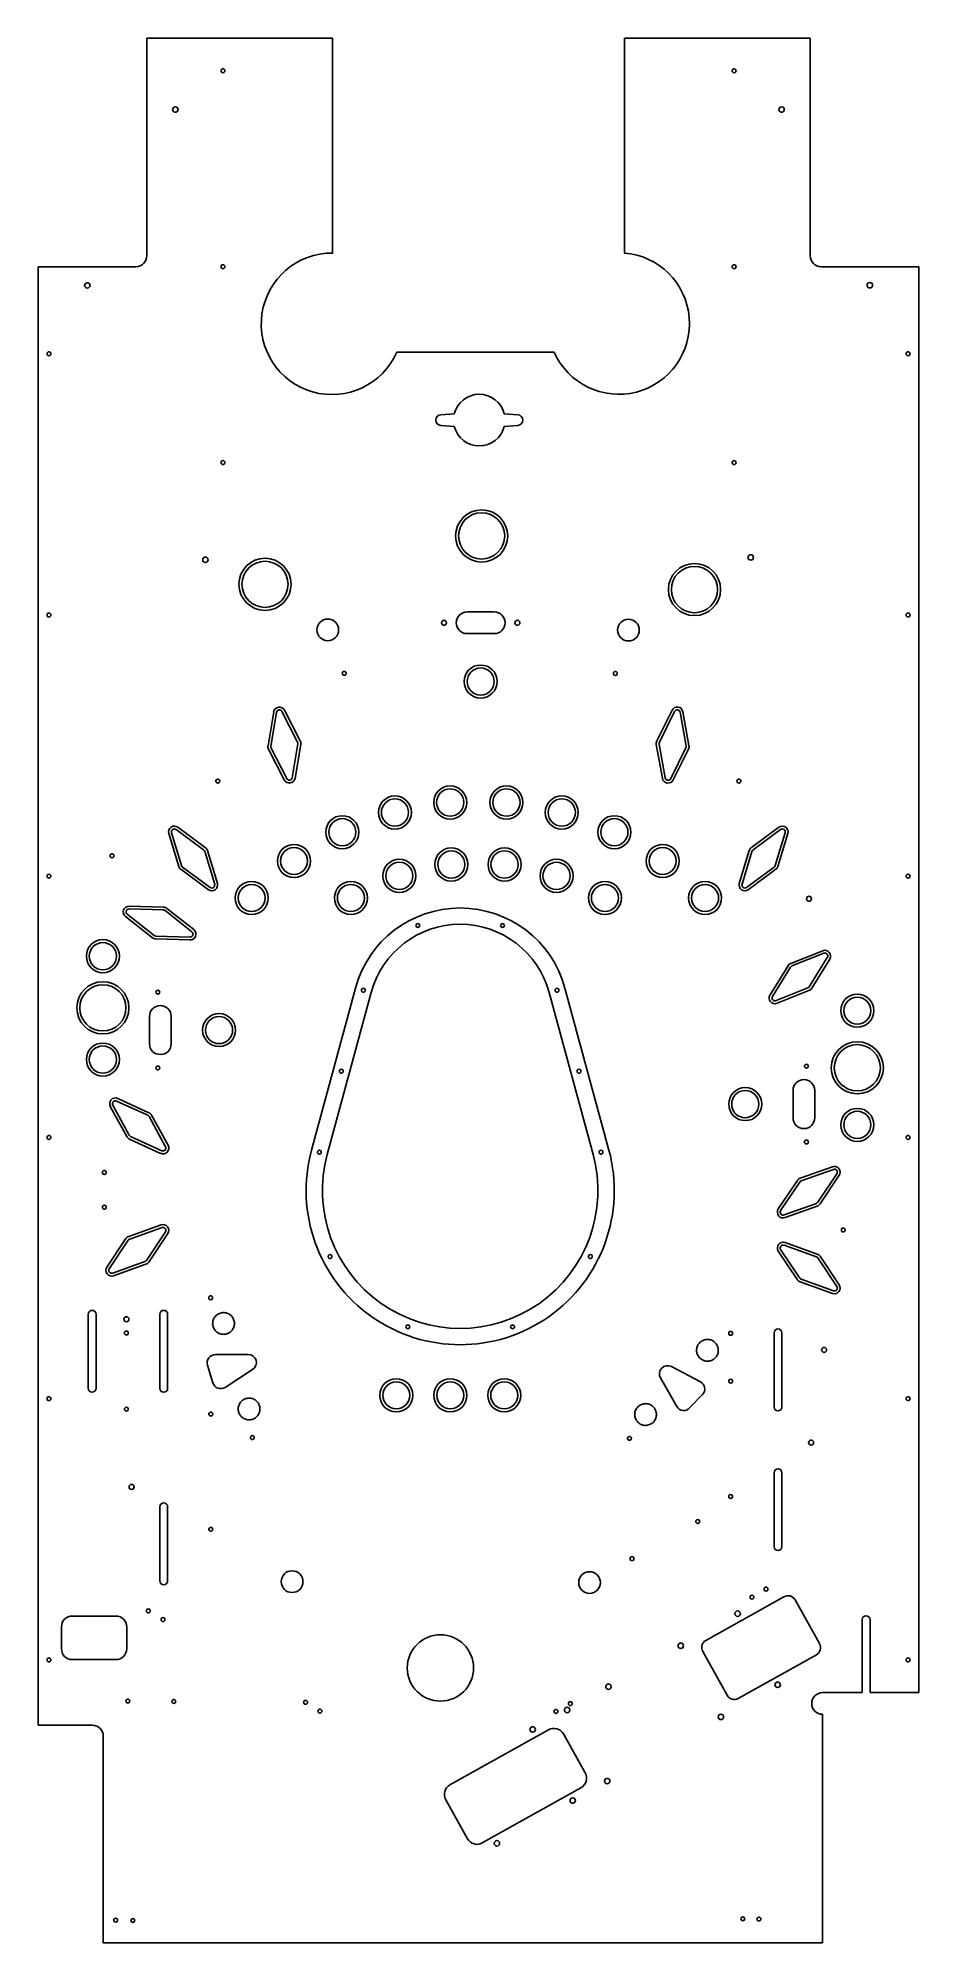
# Model space of a CAD drawing. Extents: x 0 to 20.2, y 0 to 43.8.
import ezdxf

# ---------------------------------------------------------------- set-up
doc = ezdxf.new("R2010")
doc.units = 0
doc.header["$MEASUREMENT"] = 0
doc.layers.add('DF250', color=3, linetype='CONTINUOUS')
doc.layers.add('DF500', color=5, linetype='CONTINUOUS')

msp = doc.modelspace()

# ---------------------------------------------------------------- linework, layer by layer
at = {"layer": 'DF250', "color": 3, "linetype": 'CONTINUOUS'}
for p, q in [((5.287, 27.497), (5.417, 28.274)), ((5.665, 28.313), (6.024, 27.611)), ((14.224, 27.607), (14.575, 28.312)), ((14.824, 28.277), (14.964, 27.502)), ((5.659, 26.714), (5.299, 27.415)), ((6.037, 27.529), (5.907, 26.752)), ((14.353, 26.749), (14.213, 27.524)), ((14.952, 27.419), (14.602, 26.713)), ((3.235, 24.726), (3.006, 25.48)), ((3.211, 25.625), (3.845, 25.157)), ((16.398, 25.156), (17.031, 25.625)), ((17.237, 25.48), (17.008, 24.726)), ((3.893, 25.089), (4.122, 24.335)), ((16.12, 24.335), (16.35, 25.088)), ((3.916, 24.19), (3.283, 24.658)), ((16.96, 24.658), (16.326, 24.19)), ((2.094, 23.812), (2.881, 23.79)), ((2.96, 23.761), (3.578, 23.273)), ((2.627, 23.088), (2.008, 23.576)), ((3.492, 23.037), (2.705, 23.059)), ((17.305, 22.498), (18.038, 22.789)), ((16.827, 21.775), (17.242, 22.445)), ((18.199, 22.596), (17.785, 21.926)), ((6.286, 18.209), (7.296, 21.929)), ((12.112, 21.929), (13.122, 18.209)), ((17.721, 21.873), (16.989, 21.582)), ((1.833, 19.396), (2.549, 19.067)), ((2.04, 18.521), (1.661, 19.212)), ((2.61, 19.011), (2.989, 18.32)), ((2.817, 18.135), (2.101, 18.464)), ((17.017, 16.857), (17.455, 17.512)), ((17.521, 17.563), (18.263, 17.828)), ((18.417, 17.63), (17.98, 16.975)), ((17.914, 16.923), (17.172, 16.659)), ((2.086, 16.227), (2.828, 16.492)), ((2.983, 16.293), (2.545, 15.638)), ((1.583, 15.52), (2.02, 16.176)), ((17.455, 15.233), (17.017, 15.888)), ((17.172, 16.086), (17.914, 15.821)), ((17.98, 15.77), (18.417, 15.115)), ((2.479, 15.587), (1.737, 15.322)), ((18.263, 14.917), (17.521, 15.182))]:
    msp.add_line(p, q, dxfattribs=at)
for centre, radius in [((10.197, 32.315), 0.599), ((5.217, 31.204), 0.599), ((15.09, 31.084), 0.599), ((10.174, 28.971), 0.38), ((8.204, 25.963), 0.38), ((9.475, 26.193), 0.38), ((10.767, 26.193), 0.38), ((12.039, 25.963), 0.38), ((6.994, 25.51), 0.38), ((13.249, 25.51), 0.38), ((5.884, 24.849), 0.38), ((9.5, 24.769), 0.38), ((10.724, 24.769), 0.38), ((14.359, 24.849), 0.38), ((8.305, 24.509), 0.38), ((11.919, 24.508), 0.38), ((4.91, 24), 0.38), ((7.192, 24), 0.38), ((13.032, 24), 0.38), ((15.333, 24), 0.38), ((1.49, 22.663), 0.38), ((1.49, 21.476), 0.599), ((18.833, 21.412), 0.38), ((4.161, 20.966), 0.38), ((1.49, 20.289), 0.38), ((18.833, 20.1), 0.599), ((16.257, 19.266), 0.38), ((18.833, 18.788), 0.38), ((8.236, 12.577), 0.38), ((9.477, 12.577), 0.38), ((10.717, 12.577), 0.38)]:
    msp.add_circle(centre, radius, dxfattribs=at)
for centre, radius, start, end in [((5.547, 28.252), 0.133, 27.1223, 170.5068), ((14.693, 28.254), 0.133, 10.2254, 153.6099), ((5.907, 27.551), 0.133, -9.493, 27.1221), ((14.343, 27.548), 0.133, 153.6101, -169.7748), ((5.417, 27.475), 0.133, 170.507, -152.8779), ((14.833, 27.478), 0.133, -26.3899, 10.2252), ((5.777, 26.774), 0.133, -152.8777, -9.4933), ((14.483, 26.772), 0.133, -169.7746, -26.3902), ((3.133, 25.519), 0.133, 53.5197, -163.0958), ((17.11, 25.518), 0.133, -16.9057, 126.4788), ((3.766, 25.05), 0.133, 16.9044, 53.5195), ((16.476, 25.05), 0.133, 126.479, 163.0941), ((3.362, 24.765), 0.133, -163.0956, -126.4805), ((16.881, 24.765), 0.133, -53.521, -16.9059), ((3.995, 24.296), 0.133, -126.4803, 16.9041), ((16.247, 24.296), 0.133, 163.0944, -53.5213), ((2.09, 23.68), 0.133, 88.3524, -128.2631), ((2.878, 23.657), 0.133, 51.7371, 88.3522), ((9.704, 21.275), 2.495, 15.1959, 164.8041), ((3.496, 23.169), 0.133, -91.6476, 51.7368), ((2.709, 23.192), 0.133, -128.2629, -91.6478), ((18.087, 22.666), 0.133, -31.7369, 111.6476), ((17.354, 22.375), 0.133, 111.6478, 148.2629), ((17.672, 21.996), 0.133, -68.3522, -31.7371), ((16.94, 21.705), 0.133, 148.2632, -68.3524), ((1.778, 19.275), 0.133, 65.3524, -151.2631), ((2.494, 18.947), 0.133, 28.7371, 65.3522), ((2.156, 18.585), 0.133, -151.2629, -114.6478), ((2.872, 18.256), 0.133, -114.6476, 28.7368), ((9.704, 17.281), 3.542, 164.8041, 15.1959), ((17.565, 17.439), 0.133, 109.6478, 146.2629), ((18.307, 17.703), 0.133, -33.7369, 109.6476), ((17.128, 16.783), 0.133, 146.2632, -70.3524), ((17.87, 17.048), 0.133, -70.3522, -33.7371), ((2.13, 16.102), 0.133, 109.6478, 146.2629), ((2.872, 16.367), 0.133, -33.7369, 109.6476), ((17.128, 15.962), 0.133, 70.3524, -146.2631), ((17.87, 15.697), 0.133, 33.7371, 70.3522), ((1.693, 15.447), 0.133, 146.2632, -70.3524), ((2.435, 15.712), 0.133, -70.3522, -33.7371), ((17.565, 15.306), 0.133, -146.2629, -109.6478), ((18.307, 15.041), 0.133, -109.6476, 33.7368)]:
    msp.add_arc(centre, radius, start, end, dxfattribs=at)
at = {"layer": 'DF500', "color": 5, "linetype": 'CONTINUOUS'}
for p, q in [((2.5, 43.75), (6.772, 43.75)), ((2.5, 43.75), (2.5, 38.75)), ((6.772, 38.812), (6.772, 43.75)), ((17.75, 43.75), (13.478, 43.75)), ((13.478, 38.815), (13.478, 43.75)), ((17.75, 43.75), (17.75, 38.75)), ((2.25, 38.5), (0, 38.5)), ((0, 38.5), (0, 5)), ((18, 38.5), (20.25, 38.5)), ((20.25, 38.5), (20.25, 5.75)), ((8.245, 36.538), (11.864, 36.538)), ((9.259, 35.1), (9.567, 35.122)), ((10.718, 35.122), (11.027, 35.1)), ((9.259, 34.851), (9.567, 34.829)), ((11.027, 34.851), (10.718, 34.829)), ((9.863, 30.571), (10.488, 30.571)), ((10.488, 30.071), (9.863, 30.071)), ((5.351, 27.486), (5.481, 28.263)), ((5.607, 28.283), (5.967, 27.582)), ((14.283, 27.578), (14.633, 28.284)), ((14.76, 28.266), (14.9, 27.49)), ((5.717, 26.743), (5.357, 27.444)), ((5.973, 27.54), (5.843, 26.763)), ((14.417, 26.76), (14.277, 27.536)), ((14.894, 27.448), (14.543, 26.742)), ((3.297, 24.745), (3.068, 25.499)), ((3.173, 25.573), (3.806, 25.104)), ((16.436, 25.104), (17.07, 25.573)), ((17.175, 25.499), (16.945, 24.745)), ((3.831, 25.07), (4.06, 24.316)), ((16.183, 24.316), (16.412, 25.07)), ((3.955, 24.242), (3.322, 24.71)), ((16.921, 24.71), (16.287, 24.242)), ((2.667, 23.139), (2.048, 23.627)), ((2.092, 23.747), (2.88, 23.725)), ((2.919, 23.71), (3.538, 23.222)), ((3.494, 23.102), (2.707, 23.124)), ((16.882, 21.741), (17.297, 22.411)), ((17.329, 22.438), (18.062, 22.729)), ((18.144, 22.63), (17.73, 21.96)), ((17.697, 21.933), (16.965, 21.642)), ((6.648, 18.111), (7.658, 21.831)), ((11.75, 21.831), (12.76, 18.111)), ((2.561, 20.654), (2.561, 21.279)), ((3.061, 21.279), (3.061, 20.654)), ((1.806, 19.337), (2.522, 19.008)), ((17.356, 18.954), (17.356, 19.579)), ((17.856, 19.579), (17.856, 18.954)), ((2.097, 18.552), (1.718, 19.243)), ((2.553, 18.979), (2.932, 18.288)), ((2.844, 18.195), (2.128, 18.523)), ((17.542, 17.502), (18.284, 17.767)), ((18.363, 17.666), (17.926, 17.011)), ((17.071, 16.821), (17.509, 17.476)), ((17.892, 16.985), (17.15, 16.72)), ((2.108, 16.166), (2.85, 16.431)), ((2.929, 16.33), (2.491, 15.674)), ((1.637, 15.484), (2.074, 16.14)), ((17.509, 15.269), (17.071, 15.924)), ((17.15, 16.025), (17.892, 15.76)), ((2.458, 15.648), (1.716, 15.383)), ((17.926, 15.734), (18.363, 15.079)), ((18.284, 14.978), (17.542, 15.243)), ((1.153, 14.439), (1.153, 12.739)), ((1.333, 12.739), (1.333, 14.439)), ((2.799, 14.439), (2.799, 12.739)), ((2.979, 12.739), (2.979, 14.439)), ((16.92, 14.011), (16.92, 12.311)), ((17.1, 12.311), (17.1, 14.011)), ((4.019, 12.863), (3.898, 13.27)), ((4.83, 13.515), (4.076, 13.511)), ((4.933, 13.169), (4.301, 12.759)), ((14.558, 13.239), (15.226, 12.889)), ((14.308, 12.979), (14.681, 12.324)), ((15.274, 12.593), (14.979, 12.287)), ((16.92, 10.8), (16.92, 9.1)), ((17.1, 9.1), (17.1, 10.8)), ((2.799, 10.017), (2.799, 8.317)), ((2.979, 8.317), (2.979, 10.017)), ((17.146, 7.952), (15.352, 6.949)), ((17.964, 6.873), (17.401, 7.88)), ((0.788, 7.508), (1.787, 7.508)), ((0.538, 6.758), (0.538, 7.258)), ((2.037, 7.258), (2.037, 6.758)), ((18.945, 7.425), (18.945, 5.75)), ((19.125, 5.75), (19.125, 7.425)), ((15.28, 6.694), (15.843, 5.687)), ((16.098, 5.614), (17.892, 6.617)), ((1.787, 6.508), (0.788, 6.508)), ((18.035, 5.75), (18.945, 5.75)), ((19.125, 5.75), (20.25, 5.75)), ((18.035, 5.25), (18.035, 0)), ((1.25, 5), (0, 5)), ((11.736, 4.896), (9.467, 3.628)), ((1.5, 0), (1.5, 4.75)), ((12.577, 3.904), (12.076, 4.8)), ((10.213, 2.295), (12.481, 3.563)), ((9.371, 3.288), (9.872, 2.391)), ((1.5, 0), (18.035, 0))]:
    msp.add_line(p, q, dxfattribs=at)
for centre, radius in [((4.25, 43), 0.0445), ((16, 43), 0.0445), ((3.156, 42.108), 0.0625), ((17.093, 42.108), 0.0625), ((4.25, 38.5), 0.0445), ((16, 38.5), 0.0445), ((1.132, 38.07), 0.0625), ((19.121, 38.075), 0.0625), ((0.25, 36.5), 0.0445), ((20, 36.5), 0.0445), ((4.25, 34), 0.0445), ((16, 34), 0.0445), ((10.197, 32.315), 0.531), ((3.847, 31.767), 0.0625), ((5.217, 31.204), 0.531), ((15.09, 31.084), 0.531), ((16.384, 31.821), 0.0625), ((0.25, 30.5), 0.0445), ((6.66, 30.156), 0.25), ((9.332, 30.321), 0.0575), ((11.019, 30.321), 0.0575), ((13.572, 30.154), 0.25), ((20, 30.5), 0.0445), ((7.038, 29.159), 0.0445), ((10.174, 28.971), 0.312), ((13.271, 29.158), 0.0445), ((4.131, 26.685), 0.0445), ((16.111, 26.685), 0.0445), ((8.204, 25.963), 0.312), ((9.475, 26.193), 0.312), ((10.767, 26.193), 0.312), ((12.039, 25.963), 0.312), ((6.994, 25.51), 0.312), ((13.249, 25.51), 0.312), ((1.699, 24.969), 0.0445), ((5.884, 24.849), 0.312), ((9.5, 24.769), 0.312), ((10.724, 24.769), 0.312), ((14.359, 24.849), 0.312), ((0.25, 24.5), 0.0445), ((8.305, 24.509), 0.312), ((11.919, 24.508), 0.312), ((20, 24.5), 0.0445), ((4.91, 24), 0.312), ((7.192, 24), 0.312), ((13.032, 24), 0.312), ((15.333, 24), 0.312), ((17.723, 23.982), 0.0575), ((8.731, 23.368), 0.0445), ((10.677, 23.368), 0.0445), ((1.49, 22.663), 0.312), ((1.49, 21.476), 0.531), ((2.754, 21.836), 0.0445), ((7.477, 21.88), 0.0445), ((11.931, 21.88), 0.0445), ((18.833, 21.412), 0.312), ((4.161, 20.966), 0.312), ((1.49, 20.289), 0.312), ((18.833, 20.1), 0.531), ((2.754, 20.096), 0.0445), ((17.664, 20.136), 0.0445), ((6.972, 20.02), 0.0445), ((12.436, 20.02), 0.0445), ((16.257, 19.266), 0.312), ((18.833, 18.788), 0.312), ((0.25, 18.5), 0.0445), ((17.664, 18.396), 0.0445), ((20, 18.5), 0.0445), ((6.467, 18.16), 0.0445), ((12.941, 18.16), 0.0445), ((1.524, 17.697), 0.0445), ((1.524, 16.897), 0.0445), ((18.511, 16.374), 0.0445), ((6.712, 15.764), 0.0445), ((12.696, 15.764), 0.0445), ((3.968, 14.818), 0.0445), ((2.03, 14.324), 0.0575), ((2.03, 14.008), 0.0445), ((8.5, 14.15), 0.0445), ((10.908, 14.15), 0.0445), ((15.922, 14), 0.0445), ((18.071, 13.621), 0.0575), ((8.236, 12.577), 0.312), ((9.477, 12.577), 0.312), ((10.717, 12.577), 0.312), ((15.922, 12.901), 0.0445), ((0.25, 12.5), 0.0445), ((2.03, 12.258), 0.0445), ((20, 12.5), 0.0445), ((3.97, 12.146), 0.0445), ((4.927, 11.607), 0.0445), ((13.595, 11.588), 0.0445), ((17.771, 11.491), 0.0575), ((2.15, 10.472), 0.0575), ((15.922, 10.254), 0.0445), ((15.165, 9.679), 0.0445), ((3.97, 9.5), 0.0445), ((13.654, 8.826), 0.0445), ((5.839, 8.297), 0.25), ((12.678, 8.276), 0.25), ((16.411, 7.941), 0.0445), ((16.734, 8.126), 0.0445), ((2.535, 7.625), 0.0445), ((2.872, 7.426), 0.0445), ((16.083, 7.561), 0.0625), ((9.25, 6.316), 0.762), ((14.776, 6.824), 0.0625), ((0.25, 6.5), 0.0445), ((20, 6.5), 0.0445), ((13.112, 5.885), 0.0625), ((17.003, 5.928), 0.0625), ((2.064, 5.555), 0.0445), ((3.12, 5.546), 0.0445), ((6.15, 5.525), 0.0445), ((6.479, 5.324), 0.0445), ((11.904, 5.317), 0.0445), ((12.163, 5.35), 0.0625), ((12.236, 5.496), 0.0445), ((15.697, 5.191), 0.0625), ((11.37, 4.902), 0.0625), ((13.084, 3.717), 0.0625), ((12.291, 3.269), 0.0625), ((10.549, 2.286), 0.0625), ((1.784, 0.522), 0.0445), ((2.179, 0.514), 0.0445), ((16.202, 0.553), 0.0445), ((16.571, 0.548), 0.0445)]:
    msp.add_circle(centre, radius, dxfattribs=at)
for centre, radius, start, end in [((2.25, 38.75), 0.25, -90, 0), ((6.756, 37.187), 1.625, 89.4061, -23.5498), ((13.35, 37.194), 1.625, -156.1747, 85.5137), ((18, 38.75), 0.25, 180, -90), ((10.143, 34.976), 0.594, 14.2954, 165.7046), ((9.268, 34.976), 0.125, 94.0651, -94.0651), ((11.018, 34.976), 0.125, -85.9349, 85.9349), ((10.143, 34.976), 0.594, -165.7046, -14.2954), ((9.863, 30.321), 0.25, 90, -90), ((10.488, 30.321), 0.25, -90, 90), ((5.547, 28.252), 0.0675, 27.1224, 170.5066), ((14.693, 28.254), 0.0675, 10.2255, 153.6097), ((5.907, 27.551), 0.0675, -9.493, 27.1221), ((14.343, 27.548), 0.0675, 153.6101, -169.7748), ((5.417, 27.475), 0.0675, 170.507, -152.8779), ((14.833, 27.478), 0.0675, -26.3899, 10.2252), ((5.777, 26.774), 0.0675, -152.8777, -9.4933), ((14.483, 26.772), 0.0675, -169.7746, -26.3902), ((3.133, 25.519), 0.0675, 53.5198, -163.096), ((17.11, 25.518), 0.0675, -16.9055, 126.4787), ((3.766, 25.05), 0.0675, 16.9044, 53.5195), ((16.476, 25.05), 0.0675, 126.479, 163.0941), ((3.362, 24.765), 0.0675, -163.0956, -126.4805), ((16.881, 24.765), 0.0675, -53.521, -16.9059), ((3.995, 24.296), 0.0675, -126.4803, 16.9041), ((16.247, 24.296), 0.0675, 163.0944, -53.5213), ((2.09, 23.68), 0.0675, 88.3525, -128.2633), ((2.878, 23.657), 0.0675, 51.7371, 88.3522), ((3.496, 23.169), 0.0675, -91.6476, 51.7368), ((9.704, 21.275), 2.12, 15.1959, 164.8041), ((2.709, 23.192), 0.0675, -128.2629, -91.6478), ((17.354, 22.375), 0.0675, 111.6478, 148.2629), ((18.087, 22.666), 0.0675, -31.7367, 111.6475), ((17.672, 21.996), 0.0675, -68.3522, -31.7371), ((2.811, 21.279), 0.25, 0, -180), ((16.94, 21.705), 0.0675, 148.2632, -68.3524), ((2.811, 20.654), 0.25, 180, 0), ((17.606, 19.579), 0.25, 0, -180), ((1.778, 19.275), 0.0675, 65.3525, -151.2633), ((2.494, 18.947), 0.0675, 28.7371, 65.3522), ((17.606, 18.954), 0.25, -180, 0), ((2.156, 18.585), 0.0675, -151.2629, -114.6478), ((2.872, 18.256), 0.0675, -114.6476, 28.7368), ((9.704, 17.281), 3.167, 164.8041, 15.1959), ((17.565, 17.439), 0.0675, 109.6478, 146.2629), ((18.307, 17.703), 0.0675, -33.7367, 109.6475), ((17.128, 16.783), 0.0675, 146.2632, -70.3524), ((17.87, 17.048), 0.0675, -70.3522, -33.7371), ((2.872, 16.367), 0.0675, -33.7367, 109.6475), ((2.13, 16.102), 0.0675, 109.6478, 146.2629), ((17.128, 15.962), 0.0675, 70.3525, -146.2633), ((17.87, 15.697), 0.0675, 33.7371, 70.3522), ((1.693, 15.447), 0.0675, 146.2632, -70.3524), ((2.435, 15.712), 0.0675, -70.3522, -33.7371), ((17.565, 15.306), 0.0675, -146.2629, -109.6478), ((18.307, 15.041), 0.0675, -109.6476, 33.7368), ((1.243, 14.439), 0.09, 0, 180), ((2.889, 14.439), 0.09, 0, -180), ((17.01, 14.011), 0.09, 0, 180), ((4.07, 13.329), 0.182, 87.9398, -161), ((4.831, 13.327), 0.188, -57.0251, 90.3015), ((14.471, 13.072), 0.188, 62.3749, -150.2985), ((1.243, 12.739), 0.09, 180, 0), ((2.889, 12.739), 0.09, 180, 0), ((4.199, 12.916), 0.187, -163.362, -57.0251), ((15.139, 12.723), 0.187, -43.962, 62.3749), ((14.843, 12.408), 0.182, -152.6602, -41.6), ((17.01, 12.311), 0.09, -180, 0), ((17.01, 10.8), 0.09, 0, 180), ((2.889, 10.017), 0.09, 0, 180), ((17.01, 9.1), 0.09, -180, 0), ((2.889, 8.317), 0.09, 180, 0), ((17.237, 7.788), 0.188, 29.2092, 119.2092), ((0.788, 7.258), 0.25, 90, 180), ((1.787, 7.258), 0.25, 0, 90), ((19.035, 7.425), 0.09, 0, 180), ((0.788, 6.758), 0.25, 180, -90), ((1.787, 6.758), 0.25, -90, 0), ((15.443, 6.785), 0.188, 119.2092, -150.7908), ((17.8, 6.781), 0.188, -60.7908, 29.2092), ((18.035, 5.5), 0.25, 90, -90), ((16.006, 5.778), 0.188, -150.7908, -60.7908), ((1.25, 4.75), 0.25, 0, 90), ((11.858, 4.678), 0.25, 29.2092, 119.2092), ((9.589, 3.41), 0.25, 119.2092, -150.7908), ((12.359, 3.782), 0.25, -60.7908, 29.2092), ((10.091, 2.513), 0.25, -150.7908, -60.7908)]:
    msp.add_arc(centre, radius, start, end, dxfattribs=at)
for points in [[(4.192, 14.467), (4.165, 14.456), (4.111, 14.433), (4.051, 14.367), (4.016, 14.286), (4.01, 14.198), (4.036, 14.113), (4.089, 14.042), (4.163, 13.993), (4.249, 13.973), (4.337, 13.983), (4.416, 14.023), (4.477, 14.087), (4.512, 14.168), (4.517, 14.257), (4.492, 14.342), (4.439, 14.413), (4.365, 14.461), (4.278, 14.483), (4.221, 14.472), (4.192, 14.467)], [(15.215, 13.432), (15.238, 13.413), (15.284, 13.377), (15.371, 13.357), (15.459, 13.366), (15.538, 13.405), (15.6, 13.469), (15.636, 13.55), (15.642, 13.638), (15.617, 13.723), (15.565, 13.795), (15.492, 13.845), (15.406, 13.866), (15.318, 13.857), (15.238, 13.818), (15.177, 13.754), (15.141, 13.673), (15.135, 13.585), (15.158, 13.499), (15.196, 13.454), (15.215, 13.432)], [(4.779, 12.503), (4.752, 12.491), (4.698, 12.469), (4.638, 12.403), (4.603, 12.322), (4.597, 12.234), (4.623, 12.149), (4.676, 12.078), (4.75, 12.029), (4.836, 12.009), (4.924, 12.019), (5.003, 12.058), (5.064, 12.123), (5.099, 12.204), (5.104, 12.293), (5.079, 12.378), (5.026, 12.449), (4.952, 12.497), (4.865, 12.519), (4.808, 12.508), (4.779, 12.503)], [(13.792, 11.956), (13.815, 11.938), (13.861, 11.902), (13.948, 11.882), (14.036, 11.891), (14.115, 11.93), (14.177, 11.993), (14.213, 12.074), (14.219, 12.163), (14.194, 12.248), (14.142, 12.32), (14.069, 12.369), (13.983, 12.39), (13.895, 12.381), (13.815, 12.342), (13.754, 12.278), (13.717, 12.197), (13.712, 12.109), (13.735, 12.023), (13.773, 11.978), (13.792, 11.956)]]:
    msp.add_open_spline(points, degree=3, knots=[0, 0, 0, 0, 0.055822, 0.110845, 0.166667, 0.222489, 0.277511, 0.333333, 0.389155, 0.444178, 0.5, 0.555822, 0.610845, 0.666667, 0.722489, 0.777511, 0.833333, 0.889155, 0.944178, 1, 1, 1, 1], dxfattribs=at)

doc.saveas('drawing.dxf')
